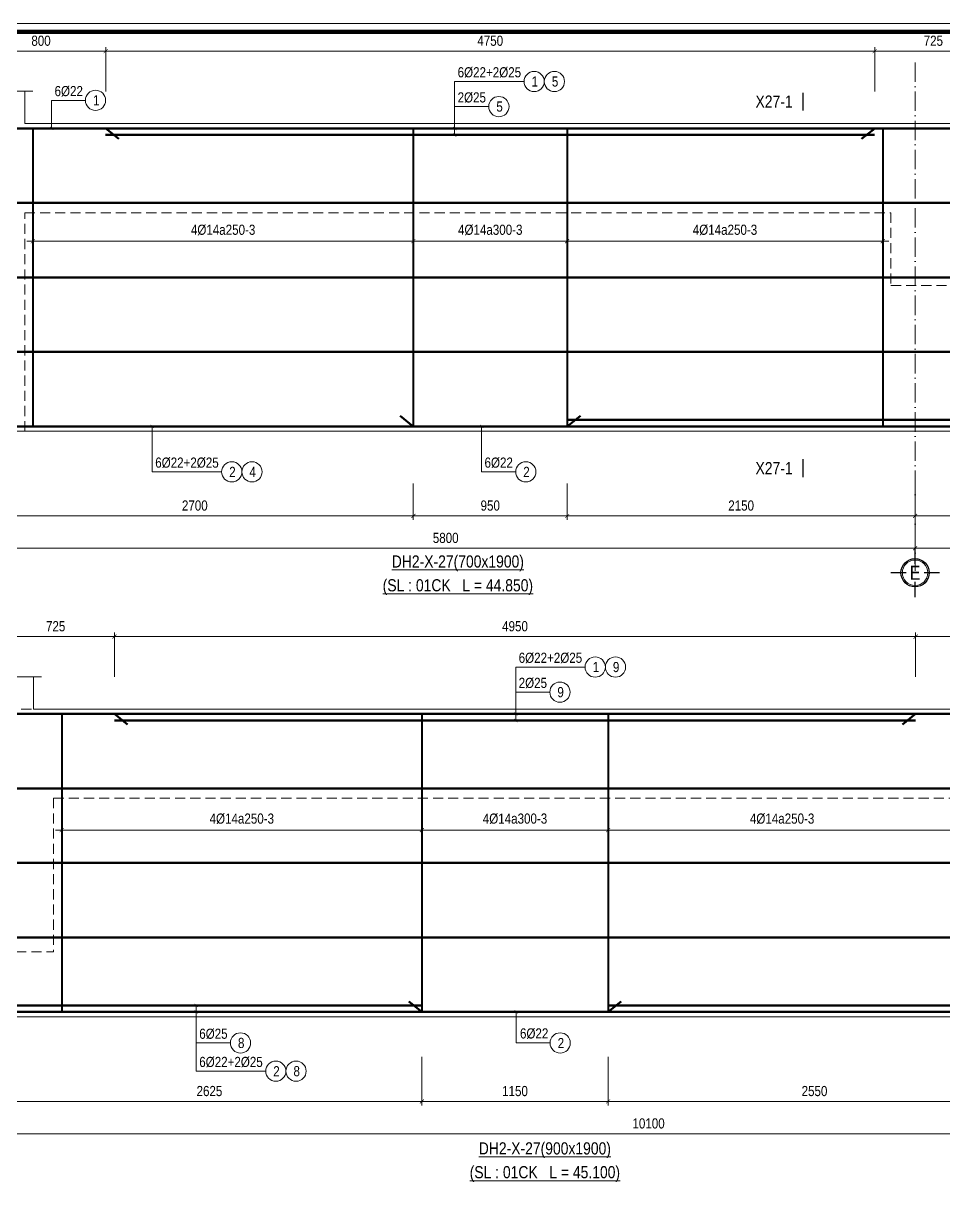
# Model space of a CAD drawing. Header units: millimetres. Extents: x 3014920 to 3563667, y -1638653 to -1356471.
# Drawn here: x 3347057 to 3352741, y -1593573 to -1586316 of the extents above; entities that cross this region are included whole.
import ezdxf
from ezdxf.enums import TextEntityAlignment as Align
from ezdxf.xclip import XClip

# ---------------------------------------------------------------- set-up
doc = ezdxf.new("R2010")
doc.units = ezdxf.units.MM
doc.header["$MEASUREMENT"] = 0
doc.header["$XCLIPFRAME"] = 0
doc.header["$PDMODE"] = 2
for name, pattern in [('6 TANG DIEN HINH 14-15$0$ACAD_ISO10W100', [18, 12, -3, 0, -3]), ('ACAD_ISO04W100', [30, 24, -3, 0, -3]), ('HIDDEN', [0.375, 0.25, -0.125])]:
    doc.linetypes.add(name, pattern=pattern)
doc.layers.get('0').update_dxf_attribs({"lineweight": 9})
doc.layers.get('Defpoints').update_dxf_attribs({"color": 10, "lineweight": 0})
for name, color, linetype, lineweight in [('2', 2, 'Continuous', 20), ('CDAI', 21, 'Continuous', 40), ('CTHEP', 50, 'Continuous', 50), ('DBAO', 90, 'Continuous', 13), ('DGIONG', 130, 'Continuous', 13), ('KTH', 154, 'Continuous', 9), ('Net khuat', 8, 'HIDDEN', 13), ('TEXT', 7, 'Continuous', 15), ('TRUC', 251, 'ACAD_ISO04W100', 9)]:
    doc.layers.add(name, color=color, linetype=linetype, lineweight=lineweight)
doc.layers.add('8', color=8, linetype='Continuous')
doc.styles.add('HELVECONDENSE', font='VHELVCN_0.TTF')
doc.styles.add('Star-HelCon', font='VHELVCN_0.TTF')
doc.styles.add('TTP-HelCon', font='VHELVCN_0.TTF')
doc.styles.add('VNI-HELVE-CONDENSE', font='VHELVCN_0.TTF')
doc.dimstyles.new('kc-25', dxfattribs={"dimtxt": 62.5, "dimasz": 20, "dimexe": 20, "dimexo": 50, "dimgap": 25, "dimtad": 3, "dimdec": 0, "dimzin": 0, "dimdsep": 46, "dimtxsty": 'VNI-HELVE-CONDENSE', "dimblk": 'DIM', "dimcen": 2.5, "dimclrd": 256, "dimclre": 154, "dimclrt": 7, "dimaunit": 1, "dimadec": 0, "dimazin": 0, "dimtfac": 1, "dimtdec": 0, "dimtix": 1, "dimtmove": 0, "dimatfit": 3, "dimldrblk": 'DOT', "dimfxl": 1, "dimtolj": 1, "dimtzin": 0, "dimarcsym": 0})
doc.dimstyles.new('TTP-25', dxfattribs={"dimscale": 25, "dimtxt": 2.5, "dimasz": 1, "dimexe": 1, "dimexo": 1, "dimgap": 0.09, "dimtad": 0, "dimdec": 4, "dimrnd": 1, "dimzin": 9, "dimdsep": 46, "dimtxsty": 'TTP-HelCon', "dimblk": 'ARCHTICK', "dimcen": 0.09, "dimdle": 1.5, "dimclrd": 256, "dimclre": 256, "dimclrt": 7, "dimadec": 0, "dimazin": 0, "dimtfac": 1, "dimtdec": 4, "dimtmove": 0, "dimatfit": 3, "dimldrblk": 'ARCHTICK', "dimfxl": 1, "dimtvp": 1, "dimtolj": 1, "dimtzin": 0, "dimarcsym": 0})

# ---------------------------------------------------------------- blocks, each defined once
blk = doc.blocks.new('_ArchTick')
at = {"color": 0, "linetype": 'ByBlock', "const_width": 0.15}
blk.add_lwpolyline([(-0.5, -0.5), (0.5, 0.5)], dxfattribs=at)
blk = doc.blocks.new('*D2237')
at = {"layer": 'Defpoints', "color": 0, "transparency": 16777216}
for p in [(1550, -2660), (2500.5, -2660), (2500.5, -2885)]:
    blk.add_point(p, dxfattribs=at)
at = {"layer": 'KTH', "lineweight": -2, "transparency": 16777216}
for p, q in [((1550, -2685), (1550, -2910)), ((2500.5, -2685), (2500.5, -2910)), ((1512.5, -2885), (2538, -2885))]:
    blk.add_line(p, q, dxfattribs=at)
at = {"layer": 'KTH', "lineweight": -2, "transparency": 16777216, "xscale": 25, "yscale": 25, "zscale": 25, "rotation": 180}
blk.add_blockref('_ArchTick', (1550, -2885), dxfattribs=at)
at = {"layer": 'KTH', "lineweight": -2, "transparency": 16777216, "xscale": 25, "yscale": 25, "zscale": 25}
blk.add_blockref('_ArchTick', (2500.5, -2885), dxfattribs=at)
at = {"layer": 'KTH', "color": 7, "transparency": 16777216, "insert": (2025.2, -2821.2), "char_height": 62.5, "attachment_point": 5, "style": 'TTP-HelCon'}
blk.add_mtext('\\A1;950', dxfattribs=at)
blk = doc.blocks.new('DIM')
h = blk.add_hatch(color=1)
h.paths.add_polyline_path([(0.49, 0.29, 1), (0.29, 0.49), (-0.19, 0), (0.19, 0)])
h.paths.add_polyline_path([(0.19, 0), (-0.19, 0), (-0.49, -0.29, 1), (-0.29, -0.49)])
at = {"color": 9}
for p, q in [((-0.19, 0), (-1.5, 0)), ((0.19, 0), (1.5, 0))]:
    blk.add_line(p, q, dxfattribs=at)
at = {"color": 1}
for p, q in [((-0.49, -0.29), (0.29, 0.49)), ((-0.29, -0.49), (0.49, 0.29)), ((-0.19, 0), (0.19, 0))]:
    blk.add_line(p, q, dxfattribs=at)
blk.add_arc((-0.39, -0.39), 0.138, 135, 315, dxfattribs=at)
blk = doc.blocks.new('*D2238')
at = {"layer": 'Defpoints', "color": 0, "transparency": 16777216}
for p in [(-1150, -2660), (1550, -2660), (1550, -2885)]:
    blk.add_point(p, dxfattribs=at)
at = {"layer": 'KTH', "lineweight": -2, "transparency": 16777216}
for p, q in [((-1150, -2685), (-1150, -2910)), ((1550, -2685), (1550, -2910)), ((-1187.5, -2885), (1587.5, -2885))]:
    blk.add_line(p, q, dxfattribs=at)
at = {"layer": 'KTH', "lineweight": -2, "transparency": 16777216, "xscale": 25, "yscale": 25, "zscale": 25, "rotation": 180}
blk.add_blockref('_ArchTick', (-1150, -2885), dxfattribs=at)
at = {"layer": 'KTH', "lineweight": -2, "transparency": 16777216, "xscale": 25, "yscale": 25, "zscale": 25}
blk.add_blockref('_ArchTick', (1550, -2885), dxfattribs=at)
at = {"layer": 'KTH', "color": 7, "transparency": 16777216, "insert": (200, -2821.2), "char_height": 62.5, "attachment_point": 5, "style": 'TTP-HelCon'}
blk.add_mtext('\\A1;2700', dxfattribs=at)
blk = doc.blocks.new('*D2239')
at = {"layer": 'Defpoints', "color": 0, "transparency": 16777216}
for p in [(-1150, -2660), (4650, -2885), (4650, -3085)]:
    blk.add_point(p, dxfattribs=at)
at = {"layer": 'KTH', "lineweight": -2, "transparency": 16777216}
for p, q in [((-1150, -2685), (-1150, -3110)), ((4650, -2910), (4650, -3110)), ((-1187.5, -3085), (4687.5, -3085))]:
    blk.add_line(p, q, dxfattribs=at)
at = {"layer": 'KTH', "lineweight": -2, "transparency": 16777216, "xscale": 25, "yscale": 25, "zscale": 25, "rotation": 180}
blk.add_blockref('_ArchTick', (-1150, -3085), dxfattribs=at)
at = {"layer": 'KTH', "lineweight": -2, "transparency": 16777216, "xscale": 25, "yscale": 25, "zscale": 25}
blk.add_blockref('_ArchTick', (4650, -3085), dxfattribs=at)
at = {"layer": 'KTH', "color": 7, "transparency": 16777216, "insert": (1750, -3021.1), "char_height": 62.5, "attachment_point": 5, "style": 'TTP-HelCon'}
blk.add_mtext('\\A1;5800', dxfattribs=at)
blk = doc.blocks.new('*D2240')
at = {"layer": 'Defpoints', "color": 0, "transparency": 16777216}
for p in [(-800, -1012), (1550, -1012), (1550, -1188.4)]:
    blk.add_point(p, dxfattribs=at)
at = {"layer": 'KTH', "lineweight": -2, "transparency": 16777216}
for p, q in [((-800, -1037), (-800, -1213.4)), ((1550, -1037), (1550, -1213.4)), ((-837.5, -1188.4), (1587.5, -1188.4))]:
    blk.add_line(p, q, dxfattribs=at)
at = {"layer": 'KTH', "lineweight": -2, "transparency": 16777216, "xscale": 25, "yscale": 25, "zscale": 25, "rotation": 180}
blk.add_blockref('_ArchTick', (-800, -1188.4), dxfattribs=at)
at = {"layer": 'KTH', "lineweight": -2, "transparency": 16777216, "xscale": 25, "yscale": 25, "zscale": 25}
blk.add_blockref('_ArchTick', (1550, -1188.4), dxfattribs=at)
at = {"layer": 'KTH', "color": 7, "transparency": 16777216, "insert": (375, -1118.5), "char_height": 62.5, "attachment_point": 5, "style": 'TTP-HelCon'}
blk.add_mtext('\\A1;4Þ14a250-3', dxfattribs=at)
blk = doc.blocks.new('*D2241')
at = {"layer": 'Defpoints', "color": 0, "transparency": 16777216}
for p in [(1550, -1012), (2500.5, -1012), (2500.5, -1188.4)]:
    blk.add_point(p, dxfattribs=at)
at = {"layer": 'KTH', "lineweight": -2, "transparency": 16777216}
for p, q in [((1550, -1037), (1550, -1213.4)), ((2500.5, -1037), (2500.5, -1213.4)), ((1512.5, -1188.4), (2538, -1188.4))]:
    blk.add_line(p, q, dxfattribs=at)
at = {"layer": 'KTH', "lineweight": -2, "transparency": 16777216, "xscale": 25, "yscale": 25, "zscale": 25, "rotation": 180}
blk.add_blockref('_ArchTick', (1550, -1188.4), dxfattribs=at)
at = {"layer": 'KTH', "lineweight": -2, "transparency": 16777216, "xscale": 25, "yscale": 25, "zscale": 25}
blk.add_blockref('_ArchTick', (2500.5, -1188.4), dxfattribs=at)
at = {"layer": 'KTH', "color": 7, "transparency": 16777216, "insert": (2025.2, -1118.5), "char_height": 62.5, "attachment_point": 5, "style": 'TTP-HelCon'}
blk.add_mtext('\\A1;4Þ14a300-3', dxfattribs=at)
blk = doc.blocks.new('dau truc')
blk.add_circle((0, 0), 180)
at = {"layer": '8'}
for p, q in [((0, 127), (0, 345)), ((-127, 0), (-345, 0)), ((0, -345), (0, -127)), ((345, 0), (127, 0))]:
    blk.add_line(p, q, dxfattribs=at)
blk.add_circle((0, 0), 200, dxfattribs=at)
at = {"layer": 'TEXT', "style": 'HELVECONDENSE'}
blk.add_attdef('A', text='', height=233, dxfattribs=at).set_placement((0, 0), align=Align.MIDDLE)
blk = doc.blocks.new('*D2246')
at = {"layer": 'Defpoints', "color": 0, "transparency": 16777216}
for p in [(-350, -14.1), (-350, -288.1), (4400.5, -288.1)]:
    blk.add_point(p, dxfattribs=at)
at = {"layer": 'KTH', "lineweight": -2, "transparency": 16777216}
for p, q in [((-350, -263.1), (-350, 10.9)), ((4400.5, -263.1), (4400.5, 10.9)), ((4438, -14.1), (-387.5, -14.1))]:
    blk.add_line(p, q, dxfattribs=at)
at = {"layer": 'KTH', "lineweight": -2, "transparency": 16777216, "xscale": 25, "yscale": 25, "zscale": 25, "rotation": 180}
blk.add_blockref('_ArchTick', (-350, -14.1), dxfattribs=at)
at = {"layer": 'KTH', "lineweight": -2, "transparency": 16777216, "xscale": 25, "yscale": 25, "zscale": 25}
blk.add_blockref('_ArchTick', (4400.5, -14.1), dxfattribs=at)
at = {"layer": 'KTH', "color": 7, "transparency": 16777216, "insert": (2025.2, 49.7), "char_height": 62.5, "attachment_point": 5, "style": 'TTP-HelCon'}
blk.add_mtext('\\A1;4750', dxfattribs=at)
blk = doc.blocks.new('*D2247')
at = {"layer": 'Defpoints', "color": 0, "transparency": 16777216}
for p in [(-1150, -14.1), (-1150, -288.1), (-350, -288.1)]:
    blk.add_point(p, dxfattribs=at)
at = {"layer": 'KTH', "lineweight": -2, "transparency": 16777216}
for p, q in [((-1150, -263.1), (-1150, 10.9)), ((-350, -263.1), (-350, 10.9)), ((-312.5, -14.1), (-1187.5, -14.1))]:
    blk.add_line(p, q, dxfattribs=at)
at = {"layer": 'KTH', "lineweight": -2, "transparency": 16777216, "xscale": 25, "yscale": 25, "zscale": 25, "rotation": 180}
blk.add_blockref('_ArchTick', (-1150, -14.1), dxfattribs=at)
at = {"layer": 'KTH', "lineweight": -2, "transparency": 16777216, "xscale": 25, "yscale": 25, "zscale": 25}
blk.add_blockref('_ArchTick', (-350, -14.1), dxfattribs=at)
at = {"layer": 'KTH', "color": 7, "transparency": 16777216, "insert": (-750, 49.7), "char_height": 62.5, "attachment_point": 5, "style": 'TTP-HelCon'}
blk.add_mtext('\\A1;800', dxfattribs=at)
blk = doc.blocks.new('*D2249')
at = {"layer": 'Defpoints', "color": 0, "transparency": 16777216}
for p in [(11050, -2660), (4650, -2885), (4650, -3085)]:
    blk.add_point(p, dxfattribs=at)
at = {"layer": 'KTH', "lineweight": -2, "transparency": 16777216}
for p, q in [((11050, -2685), (11050, -3110)), ((4650, -2910), (4650, -3110)), ((11087.5, -3085), (4612.5, -3085))]:
    blk.add_line(p, q, dxfattribs=at)
at = {"layer": 'KTH', "lineweight": -2, "transparency": 16777216, "xscale": 25, "yscale": 25, "zscale": 25, "rotation": 180}
blk.add_blockref('_ArchTick', (4650, -3085), dxfattribs=at)
at = {"layer": 'KTH', "lineweight": -2, "transparency": 16777216, "xscale": 25, "yscale": 25, "zscale": 25}
blk.add_blockref('_ArchTick', (11050, -3085), dxfattribs=at)
at = {"layer": 'KTH', "color": 7, "transparency": 16777216, "insert": (7850, -3021.1), "char_height": 62.5, "attachment_point": 5, "style": 'TTP-HelCon'}
blk.add_mtext('\\A1;6400', dxfattribs=at)
blk = doc.blocks.new('*D2222')
at = {"layer": 'Defpoints', "color": 0, "transparency": 16777216}
for p in [(5125, -14.1), (4400.5, -288.1), (5125, -288.1)]:
    blk.add_point(p, dxfattribs=at)
at = {"layer": 'KTH', "lineweight": -2, "transparency": 16777216}
for p, q in [((4400.5, -263.1), (4400.5, 10.9)), ((5125, -263.1), (5125, 10.9)), ((4363, -14.1), (5162.5, -14.1))]:
    blk.add_line(p, q, dxfattribs=at)
at = {"layer": 'KTH', "lineweight": -2, "transparency": 16777216, "xscale": 25, "yscale": 25, "zscale": 25, "rotation": 180}
blk.add_blockref('_ArchTick', (4400.5, -14.1), dxfattribs=at)
at = {"layer": 'KTH', "lineweight": -2, "transparency": 16777216, "xscale": 25, "yscale": 25, "zscale": 25}
blk.add_blockref('_ArchTick', (5125, -14.1), dxfattribs=at)
at = {"layer": 'KTH', "color": 7, "transparency": 16777216, "insert": (4762.7, 49.7), "char_height": 62.5, "attachment_point": 5, "style": 'TTP-HelCon'}
blk.add_mtext('\\A1;725', dxfattribs=at)
blk = doc.blocks.new('*D2223')
at = {"layer": 'Defpoints', "color": 0, "transparency": 16777216}
for p in [(2500.5, -2660), (4650, -2660), (2500.5, -2885)]:
    blk.add_point(p, dxfattribs=at)
at = {"layer": 'KTH', "lineweight": -2, "transparency": 16777216}
for p, q in [((2500.5, -2685), (2500.5, -2910)), ((4650, -2685), (4650, -2910)), ((4687.5, -2885), (2463, -2885))]:
    blk.add_line(p, q, dxfattribs=at)
at = {"layer": 'KTH', "lineweight": -2, "transparency": 16777216, "xscale": 25, "yscale": 25, "zscale": 25, "rotation": 180}
blk.add_blockref('_ArchTick', (2500.5, -2885), dxfattribs=at)
at = {"layer": 'KTH', "lineweight": -2, "transparency": 16777216, "xscale": 25, "yscale": 25, "zscale": 25}
blk.add_blockref('_ArchTick', (4650, -2885), dxfattribs=at)
at = {"layer": 'KTH', "color": 7, "transparency": 16777216, "insert": (3575.2, -2821.2), "char_height": 62.5, "attachment_point": 5, "style": 'TTP-HelCon'}
blk.add_mtext('\\A1;2150', dxfattribs=at)
blk = doc.blocks.new('*D2224')
at = {"layer": 'Defpoints', "color": 0, "transparency": 16777216}
for p in [(2500.5, -1012), (4450.5, -1012), (2500.5, -1188.4)]:
    blk.add_point(p, dxfattribs=at)
at = {"layer": 'KTH', "lineweight": -2, "transparency": 16777216}
for p, q in [((2500.5, -1037), (2500.5, -1213.4)), ((4450.5, -1037), (4450.5, -1213.4)), ((4488, -1188.4), (2463, -1188.4))]:
    blk.add_line(p, q, dxfattribs=at)
at = {"layer": 'KTH', "lineweight": -2, "transparency": 16777216, "xscale": 25, "yscale": 25, "zscale": 25, "rotation": 180}
blk.add_blockref('_ArchTick', (2500.5, -1188.4), dxfattribs=at)
at = {"layer": 'KTH', "lineweight": -2, "transparency": 16777216, "xscale": 25, "yscale": 25, "zscale": 25}
blk.add_blockref('_ArchTick', (4450.5, -1188.4), dxfattribs=at)
at = {"layer": 'KTH', "color": 7, "transparency": 16777216, "insert": (3475.5, -1118.5), "char_height": 62.5, "attachment_point": 5, "style": 'TTP-HelCon'}
blk.add_mtext('\\A1;4Þ14a250-3', dxfattribs=at)
blk = doc.blocks.new('*D2228')
at = {"layer": 'Defpoints', "color": 0, "transparency": 16777216}
for p in [(4650, -2660), (7950.5, -2660), (7950.5, -2885)]:
    blk.add_point(p, dxfattribs=at)
at = {"layer": 'KTH', "lineweight": -2, "transparency": 16777216}
for p, q in [((4650, -2685), (4650, -2910)), ((7950.5, -2685), (7950.5, -2910)), ((4612.5, -2885), (7988, -2885))]:
    blk.add_line(p, q, dxfattribs=at)
at = {"layer": 'KTH', "lineweight": -2, "transparency": 16777216, "xscale": 25, "yscale": 25, "zscale": 25, "rotation": 180}
blk.add_blockref('_ArchTick', (4650, -2885), dxfattribs=at)
at = {"layer": 'KTH', "lineweight": -2, "transparency": 16777216, "xscale": 25, "yscale": 25, "zscale": 25}
blk.add_blockref('_ArchTick', (7950.5, -2885), dxfattribs=at)
at = {"layer": 'KTH', "color": 7, "transparency": 16777216, "insert": (6300.2, -2821.2), "char_height": 62.5, "attachment_point": 5, "style": 'TTP-HelCon'}
blk.add_mtext('\\A1;3300', dxfattribs=at)
blk = doc.blocks.new('*D2229')
at = {"layer": 'Defpoints', "color": 0, "transparency": 16777216}
for p in [(12074.5, -2584), (14699.5, -2584), (14699.5, -2885)]:
    blk.add_point(p, dxfattribs=at)
at = {"layer": 'KTH', "lineweight": -2, "transparency": 16777216}
for p, q in [((12074.5, -2609), (12074.5, -2910)), ((14699.5, -2609), (14699.5, -2910)), ((12037, -2885), (14737, -2885))]:
    blk.add_line(p, q, dxfattribs=at)
at = {"layer": 'KTH', "lineweight": -2, "transparency": 16777216, "xscale": 25, "yscale": 25, "zscale": 25, "rotation": 180}
blk.add_blockref('_ArchTick', (12074.5, -2885), dxfattribs=at)
at = {"layer": 'KTH', "lineweight": -2, "transparency": 16777216, "xscale": 25, "yscale": 25, "zscale": 25}
blk.add_blockref('_ArchTick', (14699.5, -2885), dxfattribs=at)
at = {"layer": 'KTH', "color": 7, "transparency": 16777216, "insert": (13387, -2821.2), "char_height": 62.5, "attachment_point": 5, "style": 'TTP-HelCon'}
blk.add_mtext('\\A1;2625', dxfattribs=at)
blk = doc.blocks.new('*D2235')
at = {"layer": 'Defpoints', "color": 0, "transparency": 16777216}
for p in [(11050, -2885), (21150, -2885), (11050, -3085)]:
    blk.add_point(p, dxfattribs=at)
at = {"layer": 'KTH', "lineweight": -2, "transparency": 16777216}
for p, q in [((11050, -2910), (11050, -3110)), ((21150, -2910), (21150, -3110)), ((21187.5, -3085), (11012.5, -3085))]:
    blk.add_line(p, q, dxfattribs=at)
at = {"layer": 'KTH', "lineweight": -2, "transparency": 16777216, "xscale": 25, "yscale": 25, "zscale": 25, "rotation": 180}
blk.add_blockref('_ArchTick', (11050, -3085), dxfattribs=at)
at = {"layer": 'KTH', "lineweight": -2, "transparency": 16777216, "xscale": 25, "yscale": 25, "zscale": 25}
blk.add_blockref('_ArchTick', (21150, -3085), dxfattribs=at)
at = {"layer": 'KTH', "color": 7, "transparency": 16777216, "insert": (16100, -3021.1), "char_height": 62.5, "attachment_point": 5, "style": 'TTP-HelCon'}
blk.add_mtext('\\A1;10100', dxfattribs=at)
blk = doc.blocks.new('*D2193')
at = {"layer": 'Defpoints', "color": 0, "transparency": 16777216}
for p in [(14699.5, -2584), (15850, -2584), (14699.5, -2885)]:
    blk.add_point(p, dxfattribs=at)
at = {"layer": 'KTH', "lineweight": -2, "transparency": 16777216}
for p, q in [((14699.5, -2609), (14699.5, -2910)), ((15850, -2609), (15850, -2910)), ((15887.5, -2885), (14662, -2885))]:
    blk.add_line(p, q, dxfattribs=at)
at = {"layer": 'KTH', "lineweight": -2, "transparency": 16777216, "xscale": 25, "yscale": 25, "zscale": 25, "rotation": 180}
blk.add_blockref('_ArchTick', (14699.5, -2885), dxfattribs=at)
at = {"layer": 'KTH', "lineweight": -2, "transparency": 16777216, "xscale": 25, "yscale": 25, "zscale": 25}
blk.add_blockref('_ArchTick', (15850, -2885), dxfattribs=at)
at = {"layer": 'KTH', "color": 7, "transparency": 16777216, "insert": (15274.8, -2821.2), "char_height": 62.5, "attachment_point": 5, "style": 'TTP-HelCon'}
blk.add_mtext('\\A1;1150', dxfattribs=at)
blk = doc.blocks.new('*D2194')
at = {"layer": 'Defpoints', "color": 0, "transparency": 16777216}
for p in [(15850, -2584), (18400, -2584), (15850, -2885)]:
    blk.add_point(p, dxfattribs=at)
at = {"layer": 'KTH', "lineweight": -2, "transparency": 16777216}
for p, q in [((15850, -2609), (15850, -2910)), ((18400, -2609), (18400, -2910)), ((18437.5, -2885), (15812.5, -2885))]:
    blk.add_line(p, q, dxfattribs=at)
at = {"layer": 'KTH', "lineweight": -2, "transparency": 16777216, "xscale": 25, "yscale": 25, "zscale": 25, "rotation": 180}
blk.add_blockref('_ArchTick', (15850, -2885), dxfattribs=at)
at = {"layer": 'KTH', "lineweight": -2, "transparency": 16777216, "xscale": 25, "yscale": 25, "zscale": 25}
blk.add_blockref('_ArchTick', (18400, -2885), dxfattribs=at)
at = {"layer": 'KTH', "color": 7, "transparency": 16777216, "insert": (17125, -2821.2), "char_height": 62.5, "attachment_point": 5, "style": 'TTP-HelCon'}
blk.add_mtext('\\A1;2550', dxfattribs=at)
blk = doc.blocks.new('*D2201')
at = {"layer": 'Defpoints', "color": 0, "transparency": 16777216}
for p in [(14699.5, -1012), (15850, -1012), (15850, -1209.1)]:
    blk.add_point(p, dxfattribs=at)
at = {"layer": 'KTH', "lineweight": -2, "transparency": 16777216}
for p, q in [((14699.5, -1037), (14699.5, -1234.1)), ((15850, -1037), (15850, -1234.1)), ((14662, -1209.1), (15887.5, -1209.1))]:
    blk.add_line(p, q, dxfattribs=at)
at = {"layer": 'KTH', "lineweight": -2, "transparency": 16777216, "xscale": 25, "yscale": 25, "zscale": 25, "rotation": 180}
blk.add_blockref('_ArchTick', (14699.5, -1209.1), dxfattribs=at)
at = {"layer": 'KTH', "lineweight": -2, "transparency": 16777216, "xscale": 25, "yscale": 25, "zscale": 25}
blk.add_blockref('_ArchTick', (15850, -1209.1), dxfattribs=at)
at = {"layer": 'KTH', "color": 7, "transparency": 16777216, "insert": (15274.8, -1139.2), "char_height": 62.5, "attachment_point": 5, "style": 'TTP-HelCon'}
blk.add_mtext('\\A1;4Þ14a300-3', dxfattribs=at)
blk = doc.blocks.new('*D2202')
at = {"layer": 'Defpoints', "color": 0, "transparency": 16777216}
for p in [(12474.5, -1012), (14699.5, -1012), (12474.5, -1209.1)]:
    blk.add_point(p, dxfattribs=at)
at = {"layer": 'KTH', "lineweight": -2, "transparency": 16777216}
for p, q in [((12474.5, -1037), (12474.5, -1234.1)), ((14699.5, -1037), (14699.5, -1234.1)), ((14737, -1209.1), (12437, -1209.1))]:
    blk.add_line(p, q, dxfattribs=at)
at = {"layer": 'KTH', "lineweight": -2, "transparency": 16777216, "xscale": 25, "yscale": 25, "zscale": 25, "rotation": 180}
blk.add_blockref('_ArchTick', (12474.5, -1209.1), dxfattribs=at)
at = {"layer": 'KTH', "lineweight": -2, "transparency": 16777216, "xscale": 25, "yscale": 25, "zscale": 25}
blk.add_blockref('_ArchTick', (14699.5, -1209.1), dxfattribs=at)
at = {"layer": 'KTH', "color": 7, "transparency": 16777216, "insert": (13587, -1139.2), "char_height": 62.5, "attachment_point": 5, "style": 'TTP-HelCon'}
blk.add_mtext('\\A1;4Þ14a250-3', dxfattribs=at)
blk = doc.blocks.new('*D2203')
at = {"layer": 'Defpoints', "color": 0, "transparency": 16777216}
for p in [(15850, -1012), (18000, -1012), (18000, -1209.1)]:
    blk.add_point(p, dxfattribs=at)
at = {"layer": 'KTH', "lineweight": -2, "transparency": 16777216}
for p, q in [((15850, -1037), (15850, -1234.1)), ((18000, -1037), (18000, -1234.1)), ((15812.5, -1209.1), (18037.5, -1209.1))]:
    blk.add_line(p, q, dxfattribs=at)
at = {"layer": 'KTH', "lineweight": -2, "transparency": 16777216, "xscale": 25, "yscale": 25, "zscale": 25, "rotation": 180}
blk.add_blockref('_ArchTick', (15850, -1209.1), dxfattribs=at)
at = {"layer": 'KTH', "lineweight": -2, "transparency": 16777216, "xscale": 25, "yscale": 25, "zscale": 25}
blk.add_blockref('_ArchTick', (18000, -1209.1), dxfattribs=at)
at = {"layer": 'KTH', "color": 7, "transparency": 16777216, "insert": (16925, -1139.2), "char_height": 62.5, "attachment_point": 5, "style": 'TTP-HelCon'}
blk.add_mtext('\\A1;4Þ14a250-3', dxfattribs=at)
blk = doc.blocks.new('*D2204')
at = {"layer": 'Defpoints', "color": 0, "transparency": 16777216}
for p in [(12799.5, -14.1), (12074.5, -288.1), (12799.5, -288.1)]:
    blk.add_point(p, dxfattribs=at)
at = {"layer": 'KTH', "lineweight": -2, "transparency": 16777216}
for p, q in [((12074.5, -263.1), (12074.5, 10.9)), ((12799.5, -263.1), (12799.5, 10.9)), ((12037, -14.1), (12837, -14.1))]:
    blk.add_line(p, q, dxfattribs=at)
at = {"layer": 'KTH', "lineweight": -2, "transparency": 16777216, "xscale": 25, "yscale": 25, "zscale": 25, "rotation": 180}
blk.add_blockref('_ArchTick', (12074.5, -14.1), dxfattribs=at)
at = {"layer": 'KTH', "lineweight": -2, "transparency": 16777216, "xscale": 25, "yscale": 25, "zscale": 25}
blk.add_blockref('_ArchTick', (12799.5, -14.1), dxfattribs=at)
at = {"layer": 'KTH', "color": 7, "transparency": 16777216, "insert": (12437, 49.7), "char_height": 62.5, "attachment_point": 5, "style": 'TTP-HelCon'}
blk.add_mtext('\\A1;725', dxfattribs=at)
blk = doc.blocks.new('*D2205')
at = {"layer": 'Defpoints', "color": 0, "transparency": 16777216}
for p in [(12799.5, -14.1), (12799.5, -288.1), (17750, -288.1)]:
    blk.add_point(p, dxfattribs=at)
at = {"layer": 'KTH', "lineweight": -2, "transparency": 16777216}
for p, q in [((12799.5, -263.1), (12799.5, 10.9)), ((17750, -263.1), (17750, 10.9)), ((17787.5, -14.1), (12762, -14.1))]:
    blk.add_line(p, q, dxfattribs=at)
at = {"layer": 'KTH', "lineweight": -2, "transparency": 16777216, "xscale": 25, "yscale": 25, "zscale": 25, "rotation": 180}
blk.add_blockref('_ArchTick', (12799.5, -14.1), dxfattribs=at)
at = {"layer": 'KTH', "lineweight": -2, "transparency": 16777216, "xscale": 25, "yscale": 25, "zscale": 25}
blk.add_blockref('_ArchTick', (17750, -14.1), dxfattribs=at)
at = {"layer": 'KTH', "color": 7, "transparency": 16777216, "insert": (15274.8, 49.7), "char_height": 62.5, "attachment_point": 5, "style": 'TTP-HelCon'}
blk.add_mtext('\\A1;4950', dxfattribs=at)
blk = doc.blocks.new('*D2206')
at = {"layer": 'Defpoints', "color": 0, "transparency": 16777216}
for p in [(17750, -14.1), (17750, -288.1), (18400, -288.1)]:
    blk.add_point(p, dxfattribs=at)
at = {"layer": 'KTH', "lineweight": -2, "transparency": 16777216}
for p, q in [((17750, -263.1), (17750, 10.9)), ((18400, -263.1), (18400, 10.9)), ((18437.5, -14.1), (17712.5, -14.1))]:
    blk.add_line(p, q, dxfattribs=at)
at = {"layer": 'KTH', "lineweight": -2, "transparency": 16777216, "xscale": 25, "yscale": 25, "zscale": 25, "rotation": 180}
blk.add_blockref('_ArchTick', (17750, -14.1), dxfattribs=at)
at = {"layer": 'KTH', "lineweight": -2, "transparency": 16777216, "xscale": 25, "yscale": 25, "zscale": 25}
blk.add_blockref('_ArchTick', (18400, -14.1), dxfattribs=at)
at = {"layer": 'KTH', "color": 7, "transparency": 16777216, "insert": (18075, 49.7), "char_height": 62.5, "attachment_point": 5, "style": 'TTP-HelCon'}
blk.add_mtext('\\A1;650', dxfattribs=at)
blk = doc.blocks.new('MC')
at = {"layer": 'CTHEP', "const_width": 10, "elevation": 0}
blk.add_lwpolyline([(36.4, 150), (36.4, 0)], dxfattribs=at)
at = {"layer": 'TEXT', "style": 'TTP-HelCon'}
blk.add_attdef('A', text='', height=100, dxfattribs=at).set_placement((-50, 25.5), align=Align.RIGHT)
blk = doc.blocks.new('CHG_XX_Khung ten')
blk.add_lwpolyline([(15, 579), (826, 579), (826, 15), (15, 15)], close=True)
at = {"color": 4, "linetype": 'Continuous', "const_width": 1}
blk.add_lwpolyline([(17, 577), (824, 577), (824, 17), (17, 17)], close=True, dxfattribs=at)
blk = doc.blocks.new('2X-27')
at = {"layer": 'CDAI'}
for points in [[(-800, -492.0023), (-800, -2332.0023)], [(1550, -492.0023), (1550, -2332.0023)], [(2500.45492, -492.00231), (2500.45492, -2332.00231)], [(4450.45492, -492.00231), (4450.45492, -2332.00231)], [(12474.54571, -492.01967), (12474.54571, -2332.01967)], [(14699.54571, -492.0023), (14699.54571, -2332.0023)], [(15850.00031, -492.00231), (15850.00031, -2332.0023)]]:
    blk.add_lwpolyline(points, dxfattribs=at)
at = {"layer": 'CTHEP'}
for p, q in [((-1120, -492.0023), (12349.5441, -492.00231)), ((-268.5741, -556.5278), (-350, -492.00231)), ((4319.02903, -556.5278), (4400.45492, -492.00231)), ((12880.9716, -556.5278), (12799.54571, -492.00231)), ((17668.57442, -556.5278), (17750.00031, -492.00231)), ((43600.82369, -952.0023), (-1097.24346, -952.0023)), ((43600.82369, -1412.0023), (-1120, -1412.0023)), ((43590.27909, -1872.0023), (-1090, -1872.0023)), ((1468.57411, -2267.47681), (1550, -2332.0023)), ((2581.88082, -2267.47681), (2500.45492, -2332.0023)), ((14618.11982, -2267.47681), (14699.54571, -2332.0023)), ((15931.4262, -2267.47681), (15850.00031, -2332.0023))]:
    blk.add_line(p, q, dxfattribs=at)
for points in [[(11929.54571, -492.0023), (43920.00001, -492.00231), (43920.00001, -992.23503)], [(-352.61634, -532.0023), (4398.76296, -532.0023)], [(12799.54571, -532.0023), (17750.00031, -532.0023)], [(9249.54571, -2292.0023), (14699.54571, -2292.0023)], [(23850.00032, -2292.0023), (15850.00031, -2292.0023)], [(-1120, -2332.0023), (43920.00001, -2332.0023)]]:
    blk.add_lwpolyline(points, dxfattribs=at)
at = {"layer": 'CTHEP', "elevation": 0}
blk.add_lwpolyline([(2500.42651, -2292.0023), (7950.45492, -2292.0023)], dxfattribs=at)
at = {"layer": 'DBAO', "linetype": 'Continuous'}
for p, q in [((-850, -262.0023), (-850, -462.0023)), ((12299.54571, -262.0023), (12299.54571, -462.0023)), ((-850.0075, -462.0023), (4900.00195, -462.0023)), ((12299.54571, -462.0023), (12424.54571, -462.0023)), ((12304.54571, -462.0023), (18250.00195, -462.0023))]:
    blk.add_line(p, q, dxfattribs=at)
at = {"layer": 'DBAO', "linetype": 'Continuous', "flags": 128}
blk.add_lwpolyline([(43950, -2362.0023), (-1150, -2362.0023), (-1150, -462.0023)], dxfattribs=at)
at = {"layer": 'DGIONG', "linetype": 'Continuous', "flags": 128}
for points in [[(-800, -262.0023), (-974.99999, -262.0023), (-987.49999, -296.34577), (-1012.49999, -227.65884), (-1024.99999, -262.0023), (-1200, -262.0023)], [(12349.54571, -262.0023), (12099.54571, -262.0023), (12087.04571, -296.34577), (12062.04571, -227.65884), (12049.54571, -262.0023), (11799.53821, -262.0023)]]:
    blk.add_lwpolyline(points, dxfattribs=at)
at = {"layer": 'DGIONG'}
for centre in [(2296.53578, -201.96097), (2421.53578, -201.96097), (15770.33563, -201.96097), (15895.33563, -201.96097), (-413.35007, -318.07497), (2078.64628, -356.94197), (15552.44613, -356.94197), (13579.0106, -2523.87914), (15554.03149, -2524.04656), (428.3414, -2612.75814), (553.3414, -2612.75814), (2244.87376, -2612.75814), (13796.9001, -2698.15414), (13921.9001, -2698.15414)]:
    blk.add_circle(centre, 62.5, dxfattribs=at)
at = {"layer": 'Net khuat', "ltscale": 250}
for p, q in [((-850.0075, -462.0023), (-850, -462.0023)), ((11849.54571, -462.0023), (12299.54571, -462.0023)), ((12299.53821, -462.0023), (12299.54571, -462.0023)), ((12424.54571, -462.0023), (12424.55321, -462.0023)), ((-850.00544, -1011.96822), (4500.45492, -1011.98759)), ((-850, -2362.0023), (-850.00544, -1011.96822)), ((4500.45492, -1011.98759), (4500.45492, -1462.0023)), ((12424.54571, -1012.0023), (12424.54571, -1962.0023)), ((12424.54571, -1012.0023), (18050.00031, -1012.0023)), ((4500.45492, -1462.0023), (5800.45492, -1462.0023)), ((11724.54571, -1962.0023), (12424.54571, -1962.0023))]:
    blk.add_line(p, q, dxfattribs=at)
at = {"layer": 'TRUC', "linetype": '6 TANG DIEN HINH 14-15$0$ACAD_ISO10W100', "ltscale": 10}
blk.add_lwpolyline([(4650.00195, -83.73138), (4650.00195, -3224.17598)], dxfattribs=at)
at = {"xscale": 0.75, "yscale": 0.75, "zscale": 0.75}
blk.add_blockref('MC', (3930.7017, -382.49606), dxfattribs=at).add_auto_attribs({'A': 'X27-1'})
ref = blk.add_blockref('MC', (3930.7017, -2533.56035), dxfattribs=dict(xscale=-0.75, yscale=0.75, zscale=0.75, rotation=180))
ref.add_attrib('A', 'X27-1', dxfattribs={"layer": 'TEXT', "height": 75, "style": 'TTP-HelCon'}).set_placement((3893.2017, -2627.69078), align=Align.RIGHT)
at = {"layer": '2', "ltscale": 300}
ref = blk.add_blockref('dau truc', (4650.00195, -3235.82849), dxfattribs=dict(at, xscale=0.4367131295148283, yscale=0.4367131295148283, zscale=0.4367131295148283))
ref.add_attrib('A', 'E', dxfattribs={"layer": 'TEXT', "height": 87.5, "style": 'HELVECONDENSE'}).set_placement((4650.00195, -3235.82849), align=Align.MIDDLE)
at = {"layer": 'TEXT', "style": 'TTP-HelCon'}
for s, p in [('6Þ22+2Þ25', (1823.7279, -176.10803, 0)), ('6Þ22+2Þ25', (15297.52775, -176.10803, 0)), ('6Þ22', (-666.3383, -292.22203, 0)), ('2Þ25', (1823.7279, -331.08903, 0)), ('2Þ25', (15297.52775, -331.08903, 0)), ('6Þ25', (13324.09222, -2498.0262, 0)), ('6Þ22', (15305.54326, -2496.14951, 0)), ('6Þ22+2Þ25', (-44.46648, -2586.90519, 0)), ('6Þ22', (1989.95539, -2586.90519, 0)), ('6Þ22+2Þ25', (13324.09222, -2672.3012, 0))]:
    blk.add_text(s, height=62.5, dxfattribs=at).set_placement(p)
at = {"layer": 'TEXT', "style": 'Star-HelCon'}
for s, p in [('1', (2300.70244, -201.96097)), ('5', (2425.70244, -201.96097)), ('1', (15774.5023, -201.96097)), ('9', (15899.5023, -201.96097)), ('1', (-409.1834, -318.07497)), ('5', (2082.81294, -356.94197)), ('9', (15556.6128, -356.94197)), ('8', (13583.17727, -2523.87914)), ('2', (15558.19815, -2524.04656)), ('2', (432.50807, -2612.75814)), ('4', (557.50807, -2612.75814)), ('2', (2249.04043, -2612.75814)), ('2', (13801.06677, -2698.15414)), ('8', (13926.06677, -2698.15414))]:
    blk.add_text(s, height=62.5, dxfattribs=at).set_placement(p, align=Align.MIDDLE)
at = {"layer": 'TEXT', "style": 'TTP-HelCon'}
for s, p in [('%%UDH2-X-27(700x1900)', (1825.22746, -3203.87986)), ('%%UDH2-X-27(900x1900)', (15459.26802, -3212.608)), ('%%U(SL : 01CK   L = 44.850)', (1825.22746, -3350.77445)), ('%%U(SL : 01CK   L = 45.100)', (15459.26802, -3359.5026))]:
    blk.add_text(s, height=75, dxfattribs=at).set_placement(p, align=Align.CENTER)
at = {"layer": 'KTH'}
for base, p1, p2, picture, middle in [((-1150, -14.12697), (-350, -288.13157), (-1150, -288.13157), '*D2247', (-750, 49.70637)), ((-350, -14.12697), (4400.45492, -288.13157), (-350, -288.13157), '*D2246', (2025.22746, 49.70637)), ((12799.54571, -14.12697), (17750.00031, -288.13157), (12799.54571, -288.13157), '*D2205', (15274.77301, 49.70637)), ((17750.00031, -14.12697), (18399.99657, -288.13157), (17750.00031, -288.13157), '*D2206', (18074.99844, 49.70637)), ((14699.54571, -2885.00821), (12074.54571, -2583.96395), (14699.54571, -2583.96395), '*D2229', (13387.04571, -2821.17488)), ((1550, -2885.00821), (-1150, -2660.00821), (1550, -2660.00821), '*D2238', (200, -2821.17488)), ((2500.45492, -2885.00821), (1550, -2660.00821), (2500.45492, -2660.00821), '*D2237', (2025.22746, -2821.17488)), ((4650.00195, -3084.96395), (11050.00195, -2660.00821), (4650.00195, -2885.00821), '*D2249', (7850.00195, -3021.13062)), ((7950.45492, -2885.00821), (4650.00195, -2660.00821), (7950.45492, -2660.02558), '*D2228', (6300.22844, -2821.17488)), ((11050.00195, -3084.96395), (21150.00195, -2885.00821), (11050.00195, -2885.00821), '*D2235', (16100.00195, -3021.13062))]:
    dim = blk.add_linear_dim(base=base, p1=p1, p2=p2, dimstyle='TTP-25', override={"dimtmove": 1}, dxfattribs=at)
    dim.commit()
    dim.dimension.update_dxf_attribs({"geometry": picture, "text_midpoint": middle})
for base, p1, p2, picture, middle in [((5125.00195, -14.12697), (4400.45492, -288.13157), (5125.00195, -288.13157), '*D2222', (4762.72844, 49.70637)), ((12799.54571, -14.12697), (12074.54571, -288.13157), (12799.54571, -288.13157), '*D2204', (12437.04571, 49.70637)), ((14699.54571, -2885.00821), (15850.00031, -2583.96395), (14699.54571, -2583.96395), '*D2193', (15274.77301, -2821.17488)), ((15850.00031, -2885.00821), (18400.00031, -2583.96395), (15850.00031, -2583.96395), '*D2194', (17125.00031, -2821.17488)), ((4650.0019528447, -3084.9639507136), (-1149.9999968265, -2660.0082119009), (4650.0019528447, -2885.0082119005), '*D2239', (1750.0009780091, -3021.1306173803)), ((2500.45492, -2885.00821), (4650.00195, -2660.00821), (2500.45492, -2660.00821), '*D2223', (3575.22844, -2821.17488))]:
    dim = blk.add_linear_dim(base=base, p1=p1, p2=p2, angle=180, dimstyle='TTP-25', override={"dimtmove": 1}, dxfattribs=at)
    dim.commit()
    dim.dimension.update_dxf_attribs({"geometry": picture, "text_midpoint": middle})
for base, p1, p2, text, picture, middle in [((1550, -1188.43397), (-800, -1011.97428), (1550, -1011.97428), '4Þ14a250-3', '*D2240', (375, -1118.5173)), ((2500.45492, -1188.43397), (1550, -1011.97428), (2500.45492, -1011.97428), '4Þ14a300-3', '*D2241', (2025.22746, -1118.5173)), ((15850.00031, -1209.13898), (14699.54571, -1012.0023), (15850.00031, -1012.0023), '4Þ14a300-3', '*D2201', (15274.77301, -1139.22231)), ((18000.00031, -1209.13898), (15850.00031, -1012.0023), (18000.00031, -1012.0023), '4Þ14a250-3', '*D2203', (16925.00031, -1139.22231))]:
    dim = blk.add_linear_dim(base=base, p1=p1, p2=p2, text=text, dimstyle='TTP-25', override={"dimtmove": 1}, dxfattribs=at)
    dim.commit()
    dim.dimension.update_dxf_attribs({"geometry": picture, "text_midpoint": middle})
for base, p1, p2, picture, middle in [((2500.45492, -1188.43397), (4450.45492, -1011.97428), (2500.45492, -1011.97428), '*D2224', (3475.45492, -1118.5173)), ((12474.54571, -1209.13898), (14699.54571, -1012.0023), (12474.54571, -1012.0023), '*D2202', (13587.04571, -1139.22231))]:
    dim = blk.add_linear_dim(base=base, p1=p1, p2=p2, angle=180, text='4Þ14a250-3', dimstyle='TTP-25', override={"dimtmove": 1}, dxfattribs=at)
    dim.commit()
    dim.dimension.update_dxf_attribs({"geometry": picture, "text_midpoint": middle})
at = {"layer": 'DGIONG'}
for points in [[(1805.21618, -492.00231), (1805.21587, -201.96097), (2234.03578, -201.96097)], [(15279.01604, -492.00231), (15279.01572, -201.96097), (15707.83563, -201.96097)], [(-684.85007, -492.0023), (-684.85033, -318.07497), (-475.85007, -318.07497)], [(1805.21623, -532.0023), (1805.21587, -356.94197), (2016.14628, -356.94197)], [(15279.01608, -532.0023), (15279.01572, -356.94197), (15489.94613, -356.94197)], [(13305.58055, -2292.0023), (13305.58019, -2523.87914), (13516.5106, -2523.87914)], [(-62.97839, -2332.0023), (-62.97851, -2612.75814), (365.8414, -2612.75814)], [(1971.44351, -2332.0023), (1971.44336, -2612.75814), (2182.37376, -2612.75814)], [(13305.58051, -2332.0023), (13305.58019, -2698.15414), (13734.4001, -2698.15414)], [(15282.53149, -2332.00231), (15282.53122, -2524.04656), (15491.53149, -2524.04656)]]:
    blk.add_leader(points, dimstyle='kc-25', override={"dimtad": 0, "dimldrblk": 'ArchTick', "dimfxl": 100, "dimarcsym": 1}, dxfattribs=at)

msp = doc.modelspace()

# ---------------------------------------------------------------- block references
at = {"layer": 'DBAO'}
ref = msp.add_blockref('2X-27', (3347915.32289, -1586472.4967), dxfattribs=at)
XClip(ref).set_block_clipping_path([(-2119.6734147961, -3630.4424896371), (12622.0339631201, 896.875806222)])
ref = msp.add_blockref('2X-27', (3334818.73441, -1590088.81223), dxfattribs=at)
XClip(ref).set_block_clipping_path([(11544.198188289, -4231.3368673905), (28243.0337641043, 539.301314803)])

# ---------------------------------------------------------------- next in the draw order: block references
at = {"color": 5, "xscale": 25.92478421704392, "yscale": 25.92478421704392, "zscale": 25.92478421704392}
msp.add_blockref('CHG_XX_Khung ten', (3345639.78025, -1601326.46106), dxfattribs=at)

doc.saveas('drawing.dxf')
